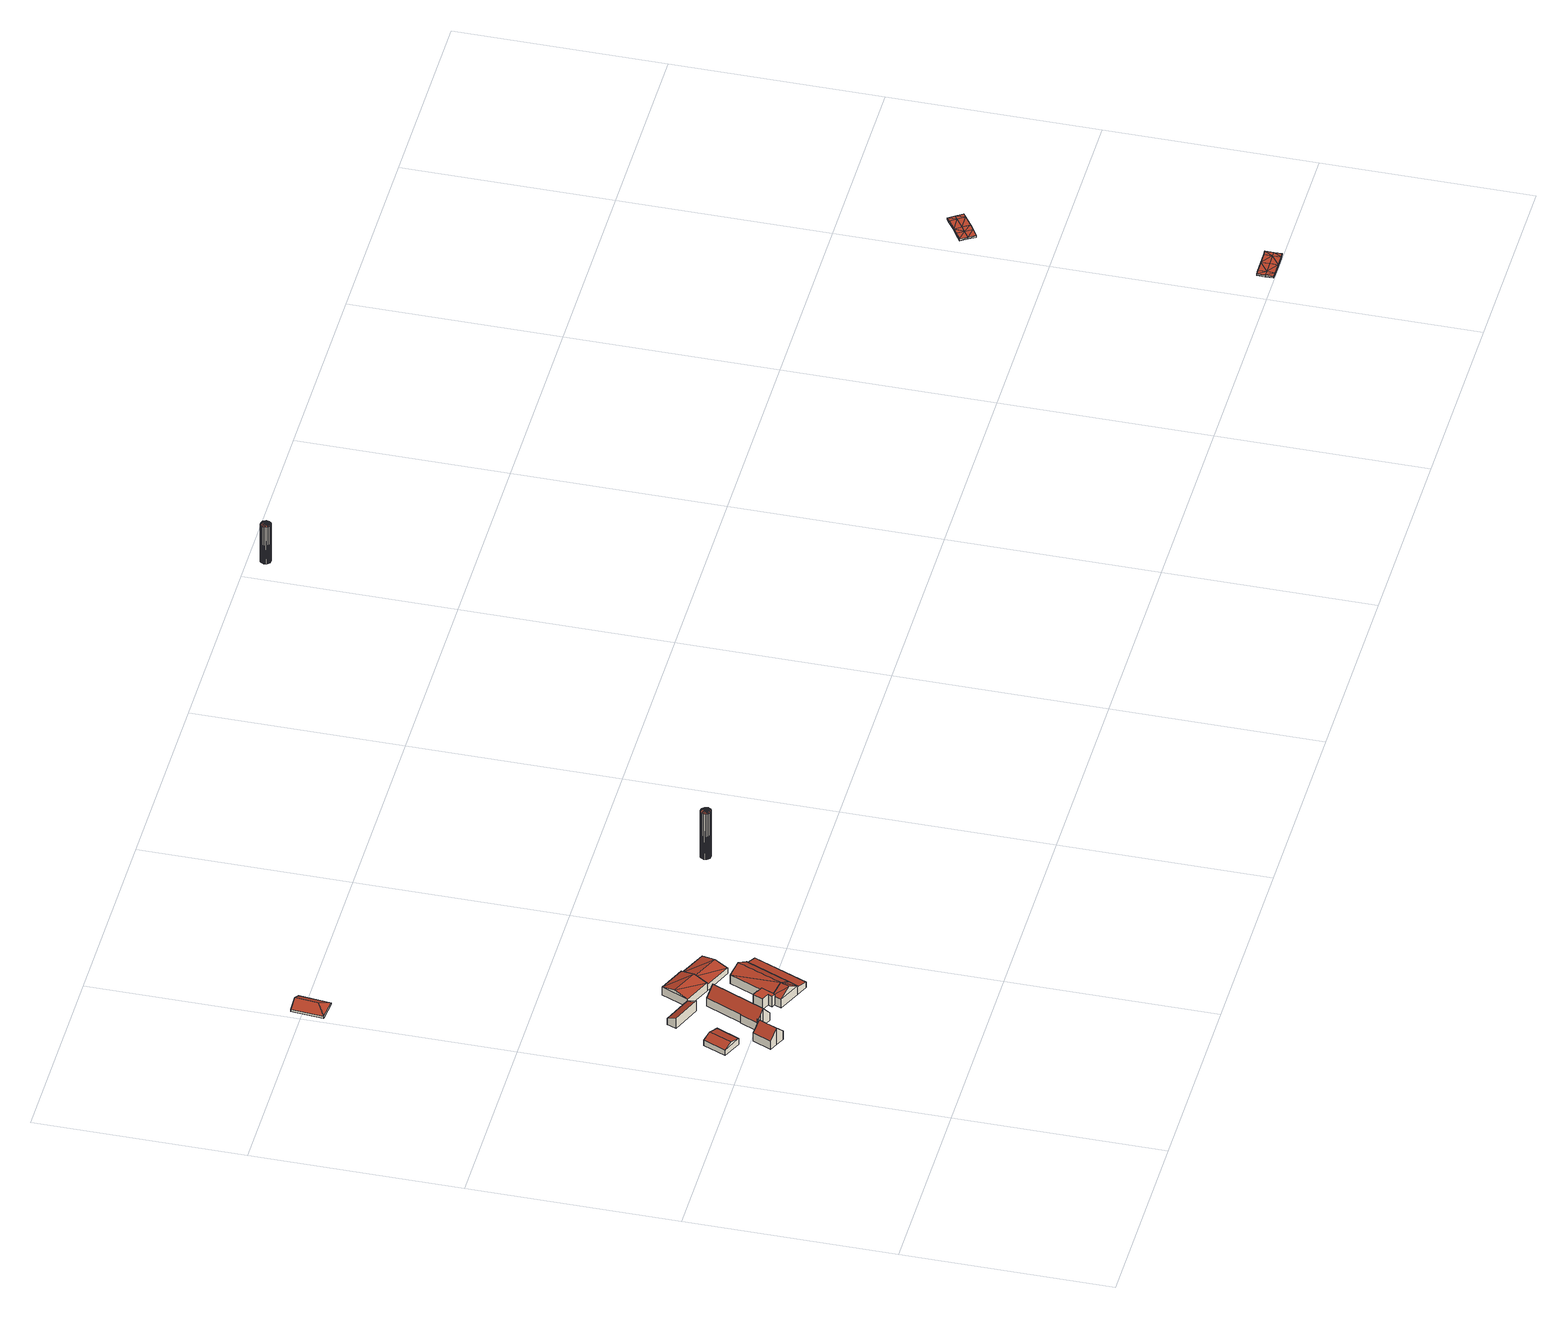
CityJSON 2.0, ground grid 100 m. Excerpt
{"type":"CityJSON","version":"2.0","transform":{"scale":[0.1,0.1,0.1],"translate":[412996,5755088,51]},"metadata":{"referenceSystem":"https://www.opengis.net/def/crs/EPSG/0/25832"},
"CityObjects":{
"building1":{"type":"Building","attributes":{"Gemeindeschluessel":"05515000","Geometrietyp2DReferenz":"3000","function":"31001_2700","roofType":"5000","measuredHeight":5.01},"geometry":[{"type":"Solid","lod":"2","boundaries":[[[[0,1,2,3]],[[4,5,1,0]],[[6,7,5,4]],[[8,9,7,6]],[[3,2,9,8]],[[10,0,3,11]],[[6,4,10,11,8]],[[0,10,4]],[[8,11,3]],[[1,5,7,9,2]]]],"semantics":{"surfaces":[{"type":"WallSurface"},{"type":"RoofSurface"},{"type":"GroundSurface"}],"values":[[0,0,0,0,0,1,1,0,0,2]]}}]},
"building2":{"type":"Building","attributes":{"Gemeindeschluessel":"05515000","Geometrietyp2DReferenz":"3000","function":"31001_1000","roofType":"3100","measuredHeight":9.24},"address":[{"country":"Germany","locality":"Münster","thoroughfareNumber":"178","thoroughfareName":"Kreuzbach"}],"geometry":[{"type":"Solid","lod":"2","boundaries":[[[[12,13,14,15]],[[16,17,13,12]],[[18,19,17,16]],[[20,21,19,18]],[[22,23,21,20]],[[24,25,23,22]],[[26,27,25,24]],[[28,29,27,26]],[[30,31,29,28]],[[15,14,31,30]],[[24,22,20,18,16,12,15,26]],[[30,28,26,15]],[[13,17,19,21,23,25,27,29,31,14]]]],"semantics":{"surfaces":[{"type":"WallSurface"},{"type":"RoofSurface"},{"type":"GroundSurface"}],"values":[[0,0,0,0,0,0,0,0,0,0,1,1,2]]}}]},
"building3":{"type":"Building","attributes":{"Gemeindeschluessel":"05515000","Geometrietyp2DReferenz":"3000","function":"51003_1201","roofType":"2100","measuredHeight":5.72},"geometry":[{"type":"Solid","lod":"2","boundaries":[[[[32,33,34,35]],[[36,37,33,32]],[[38,39,37,36]],[[35,34,39,38]],[[36,32,35,38]],[[33,37,39,34]]]],"semantics":{"surfaces":[{"type":"WallSurface"},{"type":"RoofSurface"},{"type":"GroundSurface"}],"values":[[0,0,0,0,1,2]]}}]},
"building4":{"type":"Building","attributes":{"Gemeindeschluessel":"05515000","Geometrietyp2DReferenz":"3000","function":"31001_1000","roofType":"3100","measuredHeight":9.84},"address":[{"country":"Germany","locality":"Münster","thoroughfareNumber":"180","thoroughfareName":"Kreuzbach"},{"country":"Germany","locality":"Münster","thoroughfareNumber":"182","thoroughfareName":"Kreuzbach"}],"geometry":[{"type":"Solid","lod":"2","boundaries":[[[[40,41,42,43]],[[44,45,41,40]],[[46,47,45,44]],[[48,49,47,46]],[[50,51,49,48]],[[52,53,51,50]],[[54,55,53,52]],[[56,57,55,54]],[[58,59,57,56]],[[60,61,59,58]],[[43,42,61,60]],[[54,52,50,48,46,44,56]],[[40,43,60,58,56,44]],[[41,45,47,49,51,53,55,57,59,61,42]]]],"semantics":{"surfaces":[{"type":"WallSurface"},{"type":"RoofSurface"},{"type":"GroundSurface"}],"values":[[0,0,0,0,0,0,0,0,0,0,0,1,1,2]]}}]},
"building5":{"type":"Building","attributes":{"Gemeindeschluessel":"05515000","Geometrietyp2DReferenz":"3000","function":"31001_2700","roofType":"9999","measuredHeight":6},"geometry":[{"type":"Solid","lod":"2","boundaries":[[[[62,63,64,65,66,67,68,69,70]],[[68,71,72,69]],[[67,73,71,68]],[[66,74,73,67]],[[65,75,74,66]],[[64,76,75,65]],[[63,77,76,64]],[[62,78,77,63]],[[70,79,78,62]],[[69,72,79,70]],[[71,73,74,75,76,77,78,79,72]]]],"semantics":{"surfaces":[{"type":"RoofSurface"},{"type":"WallSurface"},{"type":"GroundSurface"}],"values":[[0,1,1,1,1,1,1,1,1,1,2]]}}]},
"building6":{"type":"Building","attributes":{"Gemeindeschluessel":"05515000","Geometrietyp2DReferenz":"3000","function":"51003_1201","roofType":"5000","measuredHeight":3.97},"geometry":[{"type":"Solid","lod":"2","boundaries":[[[[80,81,82,83]],[[84,85,81,80]],[[86,87,85,84]],[[83,82,87,86]],[[86,84,88]],[[88,84,80,89]],[[80,83,89]],[[89,83,86,88]],[[81,85,87,82]]]],"semantics":{"surfaces":[{"type":"WallSurface"},{"type":"RoofSurface"},{"type":"GroundSurface"}],"values":[[0,0,0,0,0,1,1,1,2]]}}]},
"building7":{"type":"Building","attributes":{"Gemeindeschluessel":"05515000","Geometrietyp2DReferenz":"3000","function":"31001_2700","roofType":"3100","measuredHeight":6.31},"geometry":[{"type":"Solid","lod":"2","boundaries":[[[[90,91,92,93]],[[94,95,91,90]],[[96,97,95,94]],[[93,92,97,96]],[[90,98,94]],[[96,99,93]],[[93,99,98]],[[98,90,93]],[[99,96,94]],[[94,98,99]],[[91,95,97,92]]]],"semantics":{"surfaces":[{"type":"WallSurface"},{"type":"RoofSurface"},{"type":"GroundSurface"}],"values":[[0,0,0,0,0,0,1,1,1,1,2]]}}]},
"building8":{"type":"Building","attributes":{"Gemeindeschluessel":"05515000","Geometrietyp2DReferenz":"3000","function":"31001_2700","roofType":"5000","measuredHeight":8.36},"geometry":[{"type":"Solid","lod":"2","boundaries":[[[[100,101,102,103]],[[104,105,101,100]],[[106,107,105,104]],[[108,109,107,106]],[[103,102,109,108]],[[110,111,106,104]],[[110,100,111]],[[103,108,111,100]],[[110,104,100]],[[111,108,106]],[[101,105,107,109,102]]]],"semantics":{"surfaces":[{"type":"WallSurface"},{"type":"RoofSurface"},{"type":"GroundSurface"}],"values":[[0,0,0,0,0,1,1,1,0,0,2]]}}]},
"building9":{"type":"Building","attributes":{"Gemeindeschluessel":"05515000","Geometrietyp2DReferenz":"3000","function":"31001_2700"},"children":["building9-1","building9-2"]},
"building9-1":{"type":"BuildingPart","attributes":{"roofType":"2100","measuredHeight":4.17},"parents":["building9"],"geometry":[{"type":"Solid","lod":"2","boundaries":[[[[112,105,107,113]],[[114,115,105,112]],[[116,117,115,114]],[[118,119,117,116]],[[120,121,119,118]],[[116,114,112,113,120,118]],[[107,105,115,117,119,121]],[[121,120,113,107]]]],"semantics":{"surfaces":[{"type":"WallSurface"},{"type":"RoofSurface"},{"type":"GroundSurface"},{"type":"ClosureSurface"}],"values":[[0,0,0,0,0,1,2,3]]}}]},
"building9-2":{"type":"BuildingPart","attributes":{"roofType":"3100","measuredHeight":8.37},"parents":["building9"],"geometry":[{"type":"Solid","lod":"2","boundaries":[[[[122,123,121,120,124]],[[108,109,123,122]],[[106,113,107,109,108]],[[124,125,122]],[[108,111,106]],[[124,106,111]],[[111,125,124]],[[125,111,108]],[[108,122,125]],[[121,123,109,107]],[[113,106,124,120]],[[121,107,113,120]]]],"semantics":{"surfaces":[{"type":"WallSurface"},{"type":"RoofSurface"},{"type":"GroundSurface"},{"type":"ClosureSurface"}],"values":[[0,0,0,0,0,1,1,1,1,2,0,3]]}}]},
"building10":{"type":"Building","attributes":{"Gemeindeschluessel":"05515000","Geometrietyp2DReferenz":"3000","function":"31001_2700","roofType":"3100","measuredHeight":4.87},"geometry":[{"type":"Solid","lod":"2","boundaries":[[[[126,127,97,128]],[[129,130,127,126]],[[131,92,130,129]],[[128,97,92,131]],[[126,132,129]],[[131,133,128]],[[132,126,128]],[[128,133,132]],[[129,132,133]],[[133,131,129]],[[127,130,92,97]]]],"semantics":{"surfaces":[{"type":"WallSurface"},{"type":"RoofSurface"},{"type":"GroundSurface"}],"values":[[0,0,0,0,0,0,1,1,1,1,2]]}}]},
"building11":{"type":"Building","attributes":{"Geometrietyp2DReferenz":"1000","Gemeindeschluessel":"05515000","function":"51002_1251","roofType":"9999","measuredHeight":26.03},"geometry":[{"type":"Solid","lod":"2","boundaries":[[[[134,135,136]],[[135,137,136]],[[138,139,134]],[[139,135,134]],[[140,141,138]],[[141,139,138]],[[142,143,140]],[[143,141,140]],[[144,145,142]],[[145,143,142]],[[146,147,144]],[[147,145,144]],[[148,149,146]],[[149,147,146]],[[150,151,148]],[[151,149,148]],[[152,153,150]],[[153,151,150]],[[154,155,152]],[[155,153,152]],[[156,157,154]],[[157,155,154]],[[158,159,156]],[[159,157,156]],[[160,161,158]],[[161,159,158]],[[162,163,160]],[[163,161,160]],[[164,165,162]],[[165,163,162]],[[166,167,164]],[[167,165,164]],[[168,169,166]],[[169,167,166]],[[170,171,168]],[[171,169,168]],[[172,173,170]],[[173,171,170]],[[136,137,172]],[[137,173,172]],[[137,135,173]],[[135,139,173]],[[139,141,173]],[[141,143,173]],[[143,145,173]],[[145,147,173]],[[147,149,173]],[[149,151,173]],[[151,153,173]],[[153,155,173]],[[155,157,173]],[[157,159,173]],[[159,161,173]],[[161,163,173]],[[163,165,173]],[[165,167,173]],[[167,169,173]],[[169,171,173]],[[134,136,138]],[[136,172,138]],[[172,170,138]],[[170,168,138]],[[168,166,138]],[[166,164,138]],[[164,162,138]],[[162,160,138]],[[160,158,138]],[[158,156,138]],[[156,154,138]],[[154,152,138]],[[152,150,138]],[[150,148,138]],[[148,146,138]],[[146,144,138]],[[144,142,138]],[[142,140,138]]]],"semantics":{"surfaces":[{"type":"WallSurface"},{"type":"GroundSurface"},{"type":"RoofSurface"}],"values":[[0,0,0,0,0,0,0,0,0,0,0,0,0,0,0,0,0,0,0,0,0,0,0,0,0,0,0,0,0,0,0,0,0,0,0,0,0,0,0,0,1,1,1,1,1,1,1,1,1,1,1,1,1,1,1,1,1,1,2,2,2,2,2,2,2,2,2,2,2,2,2,2,2,2,2,2]]}}]},
"building12":{"type":"Building","attributes":{"Geometrietyp2DReferenz":"1000","Gemeindeschluessel":"05515000","function":"51002_1251","roofType":"9999","measuredHeight":21.07},"geometry":[{"type":"Solid","lod":"2","boundaries":[[[[174,175,176]],[[175,177,176]],[[178,179,174]],[[179,175,174]],[[180,181,178]],[[181,179,178]],[[182,183,180]],[[183,181,180]],[[184,185,182]],[[185,183,182]],[[186,187,184]],[[187,185,184]],[[188,189,186]],[[189,187,186]],[[190,191,188]],[[191,189,188]],[[192,193,190]],[[193,191,190]],[[194,195,192]],[[195,193,192]],[[196,197,194]],[[197,195,194]],[[198,199,196]],[[199,197,196]],[[200,201,198]],[[201,199,198]],[[202,203,200]],[[203,201,200]],[[204,205,202]],[[205,203,202]],[[206,207,204]],[[207,205,204]],[[208,209,206]],[[209,207,206]],[[210,211,208]],[[211,209,208]],[[212,213,210]],[[213,211,210]],[[176,177,212]],[[177,213,212]],[[177,175,213]],[[175,179,213]],[[179,181,213]],[[181,183,213]],[[183,185,213]],[[185,187,213]],[[187,189,213]],[[189,191,213]],[[191,193,213]],[[193,195,213]],[[195,197,213]],[[197,199,213]],[[199,201,213]],[[201,203,213]],[[203,205,213]],[[205,207,213]],[[207,209,213]],[[209,211,213]],[[174,176,178]],[[176,212,178]],[[212,210,178]],[[210,208,178]],[[208,206,178]],[[206,204,178]],[[204,202,178]],[[202,200,178]],[[200,198,178]],[[198,196,178]],[[196,194,178]],[[194,192,178]],[[192,190,178]],[[190,188,178]],[[188,186,178]],[[186,184,178]],[[184,182,178]],[[182,180,178]]]],"semantics":{"surfaces":[{"type":"WallSurface"},{"type":"GroundSurface"},{"type":"RoofSurface"}],"values":[[0,0,0,0,0,0,0,0,0,0,0,0,0,0,0,0,0,0,0,0,0,0,0,0,0,0,0,0,0,0,0,0,0,0,0,0,0,0,0,0,1,1,1,1,1,1,1,1,1,1,1,1,1,1,1,1,1,1,2,2,2,2,2,2,2,2,2,2,2,2,2,2,2,2,2,2]]}}]},
"building13":{"type":"Building","attributes":{"Geometrietyp2DReferenz":"2000","Gemeindeschluessel":"05515000","function":"53001_1800","roofType":"9999","measuredHeight":1},"geometry":[{"type":"Solid","lod":"2","boundaries":[[[[214,215,216]],[[215,217,216]],[[218,219,214]],[[219,215,214]],[[220,221,218]],[[221,219,218]],[[222,223,220]],[[223,221,220]],[[224,225,222]],[[225,223,222]],[[226,227,224]],[[227,225,224]],[[228,229,226]],[[229,227,226]],[[230,231,228]],[[231,229,228]],[[232,233,230]],[[233,231,230]],[[234,235,232]],[[235,233,232]],[[236,237,234]],[[237,235,234]],[[216,217,236]],[[217,237,236]],[[217,215,238]],[[238,215,219]],[[238,219,221]],[[238,221,239]],[[239,221,240]],[[240,221,223]],[[240,223,225]],[[240,225,227]],[[237,217,235]],[[235,217,238]],[[235,238,233]],[[233,238,239]],[[233,239,240]],[[233,240,231]],[[231,240,227]],[[231,227,229]],[[216,241,214]],[[241,218,214]],[[241,220,218]],[[241,242,220]],[[242,243,220]],[[243,222,220]],[[243,224,222]],[[243,226,224]],[[236,234,216]],[[234,241,216]],[[234,232,241]],[[232,242,241]],[[232,243,242]],[[232,230,243]],[[230,226,243]],[[230,228,226]]]],"semantics":{"surfaces":[{"type":"WallSurface"},{"type":"GroundSurface"},{"type":"RoofSurface"}],"values":[[0,0,0,0,0,0,0,0,0,0,0,0,0,0,0,0,0,0,0,0,0,0,0,0,1,1,1,1,1,1,1,1,1,1,1,1,1,1,1,1,2,2,2,2,2,2,2,2,2,2,2,2,2,2,2,2]]}}]},
"building14":{"type":"Building","attributes":{"Geometrietyp2DReferenz":"2000","Gemeindeschluessel":"05515000","function":"53001_1800","roofType":"9999","measuredHeight":1},"geometry":[{"type":"Solid","lod":"2","boundaries":[[[[244,245,246]],[[245,247,246]],[[248,249,244]],[[249,245,244]],[[250,251,248]],[[251,249,248]],[[252,253,250]],[[253,251,250]],[[254,255,252]],[[255,253,252]],[[256,257,254]],[[257,255,254]],[[258,259,256]],[[259,257,256]],[[260,261,258]],[[261,259,258]],[[262,263,260]],[[263,261,260]],[[264,265,262]],[[265,263,262]],[[266,267,264]],[[267,265,264]],[[268,269,266]],[[269,267,266]],[[270,271,268]],[[271,269,268]],[[246,247,270]],[[247,271,270]],[[249,272,247]],[[249,247,245]],[[253,273,251]],[[251,273,249]],[[249,273,272]],[[257,274,255]],[[255,274,273]],[[255,273,253]],[[259,261,257]],[[257,261,274]],[[272,269,271]],[[272,271,247]],[[273,267,272]],[[272,267,269]],[[274,265,267]],[[274,267,273]],[[261,263,274]],[[274,263,265]],[[248,246,275]],[[248,244,246]],[[252,250,276]],[[250,248,276]],[[248,275,276]],[[256,254,277]],[[254,276,277]],[[254,252,276]],[[258,256,260]],[[256,277,260]],[[275,270,268]],[[275,246,270]],[[276,275,266]],[[275,268,266]],[[277,266,264]],[[277,276,266]],[[260,277,262]],[[277,264,262]]]],"semantics":{"surfaces":[{"type":"WallSurface"},{"type":"GroundSurface"},{"type":"RoofSurface"}],"values":[[0,0,0,0,0,0,0,0,0,0,0,0,0,0,0,0,0,0,0,0,0,0,0,0,0,0,0,0,1,1,1,1,1,1,1,1,1,1,1,1,1,1,1,1,1,1,2,2,2,2,2,2,2,2,2,2,2,2,2,2,2,2,2,2]]}}]}
},
"vertices":[
[224,1195,50],[224,1195,19],[175,1084,19],[175,1084,50],[286,1168,62],[286,1168,19],[316,1156,53],[316,1156,19],[267,1045,53],[267,1045,19],[263,1178,69],[215,1067,69],
[366,959,90],[366,959,22],[343,969,22],[343,969,115],[378,986,90],[378,986,22],[402,976,64],[402,976,22],[390,949,64],[390,949,22],[385,951,69],[385,951,22],[344,859,70],[344,859,22],[302,877,115],[302,877,22],[261,895,70],[261,895,22],[302,987,69],[302,987,22],
[452,1285,77],[452,1285,20],[471,1331,20],[471,1331,54],[311,1344,77],[311,1344,20],[330,1389,54],[330,1389,20],
[464,949,65],[464,949,21],[495,1019,21],[495,1019,65],[420,968,120],[420,968,21],[402,976,97],[402,976,21],[378,986,67],[378,986,21],[416,1072,66],[416,1072,21],[418,1071,68],[418,1071,21],[496,1248,67],[496,1248,21],[537,1230,120],[537,1230,21],[579,1212,67],[579,1212,21],[494,1020,67],[494,1020,21],
[608,1021,81],[580,1033,81],[581,1035,81],[555,1047,81],[533,998,81],[570,982,81],[560,961,81],[578,953,81],[584,966,81],[560,961,21],[578,953,21],[570,982,21],[533,998,21],[555,1047,21],[581,1035,21],[580,1033,21],[608,1021,21],[584,966,21],
[5,2893,34],[5,2893,23],[108,2883,23],[108,2883,34],[20,3049,34],[20,3049,23],[123,3038,34],[123,3038,23],[72,3044,63],[60,2929,63],
[471,1329,65],[471,1329,20],[604,1272,20],[604,1272,65],[528,1461,65],[528,1461,20],[660,1404,65],[660,1404,20],[500,1395,83],[632,1338,83],
[680,1183,68],[680,1183,19],[608,1021,19],[608,1021,68],[790,1135,68],[790,1135,19],[696,918,68],[696,918,19],[584,966,68],[584,966,19],[734,1160,103],[640,942,103],
[790,1135,61],[696,918,61],[846,1110,51],[846,1110,19],[746,879,51],[746,879,19],[732,847,51],[732,847,19],[676,872,61],[676,872,19],
[564,921,68],[564,921,19],[676,872,68],[620,896,103],
[801,1343,53],[801,1343,20],[660,1404,53],[744,1211,53],[744,1211,20],[604,1272,53],[773,1277,68],[632,1338,68],
[1559,1515,279],[1559,1515,19],[1555,1521,279],[1555,1521,19],[1562,1507,279],[1562,1507,19],[1562,1499,279],[1562,1499,19],[1559,1492,279],[1559,1492,19],[1555,1486,279],[1555,1486,19],[1548,1481,279],[1548,1481,19],[1541,1479,279],[1541,1479,19],[1533,1479,279],[1533,1479,19],[1526,1481,279],[1526,1481,19],[1519,1486,279],[1519,1486,19],[1515,1492,279],[1515,1492,19],[1512,1499,279],[1512,1499,19],[1512,1507,279],[1512,1507,19],[1515,1515,279],[1515,1515,19],[1519,1521,279],[1519,1521,19],[1526,1526,279],[1526,1526,19],[1533,1528,279],[1533,1528,19],[1541,1528,279],[1541,1528,19],[1548,1526,279],[1548,1526,19],
[3153,3929,219],[3153,3929,9],[3149,3935,219],[3149,3935,9],[3156,3921,219],[3156,3921,9],[3156,3914,219],[3156,3914,9],[3153,3906,219],[3153,3906,9],[3149,3900,219],[3149,3900,9],[3142,3895,219],[3142,3895,9],[3135,3893,219],[3135,3893,9],[3127,3893,219],[3127,3893,9],[3120,3895,219],[3120,3895,9],[3113,3900,219],[3113,3900,9],[3109,3906,219],[3109,3906,9],[3106,3914,219],[3106,3914,9],[3106,3921,219],[3106,3921,9],[3109,3929,219],[3109,3929,9],[3113,3935,219],[3113,3935,9],[3120,3940,219],[3120,3940,9],[3127,3942,219],[3127,3942,9],[3135,3942,219],[3135,3942,9],[3142,3940,219],[3142,3940,9],
[6159,85,11],[6159,85,1],[6159,45,11],[6159,45,1],[6185,85,11],[6185,85,1],[6242,85,11],[6242,85,1],[6300,86,11],[6300,86,1],[6326,87,11],[6326,87,1],[6326,47,11],[6326,47,1],[6327,7,11],[6327,7,1],[6301,6,11],[6301,6,1],[6243,5,11],[6243,5,1],[6185,5,11],[6185,5,1],[6159,5,11],[6159,5,1],[6185,45,1],[6243,45,1],[6301,46,1],[6185,45,11],[6243,45,11],[6301,46,11],
[6259,1458,17],[6259,1458,7],[6236,1491,17],[6236,1491,7],[6238,1444,17],[6238,1444,7],[6187,1409,18],[6187,1409,8],[6187,1408,18],[6187,1408,8],[6186,1408,18],[6186,1408,8],[6158,1390,18],[6158,1390,8],[6120,1367,18],[6120,1367,8],[6099,1400,18],[6099,1400,8],[6078,1434,18],[6078,1434,8],[6116,1458,18],[6116,1458,8],[6143,1475,18],[6143,1475,8],[6193,1510,17],[6193,1510,7],[6213,1524,17],[6213,1524,7],[6216,1477,7],[6165,1442,8],[6137,1424,8],[6216,1477,17],[6165,1442,18],[6137,1424,18]
]}
